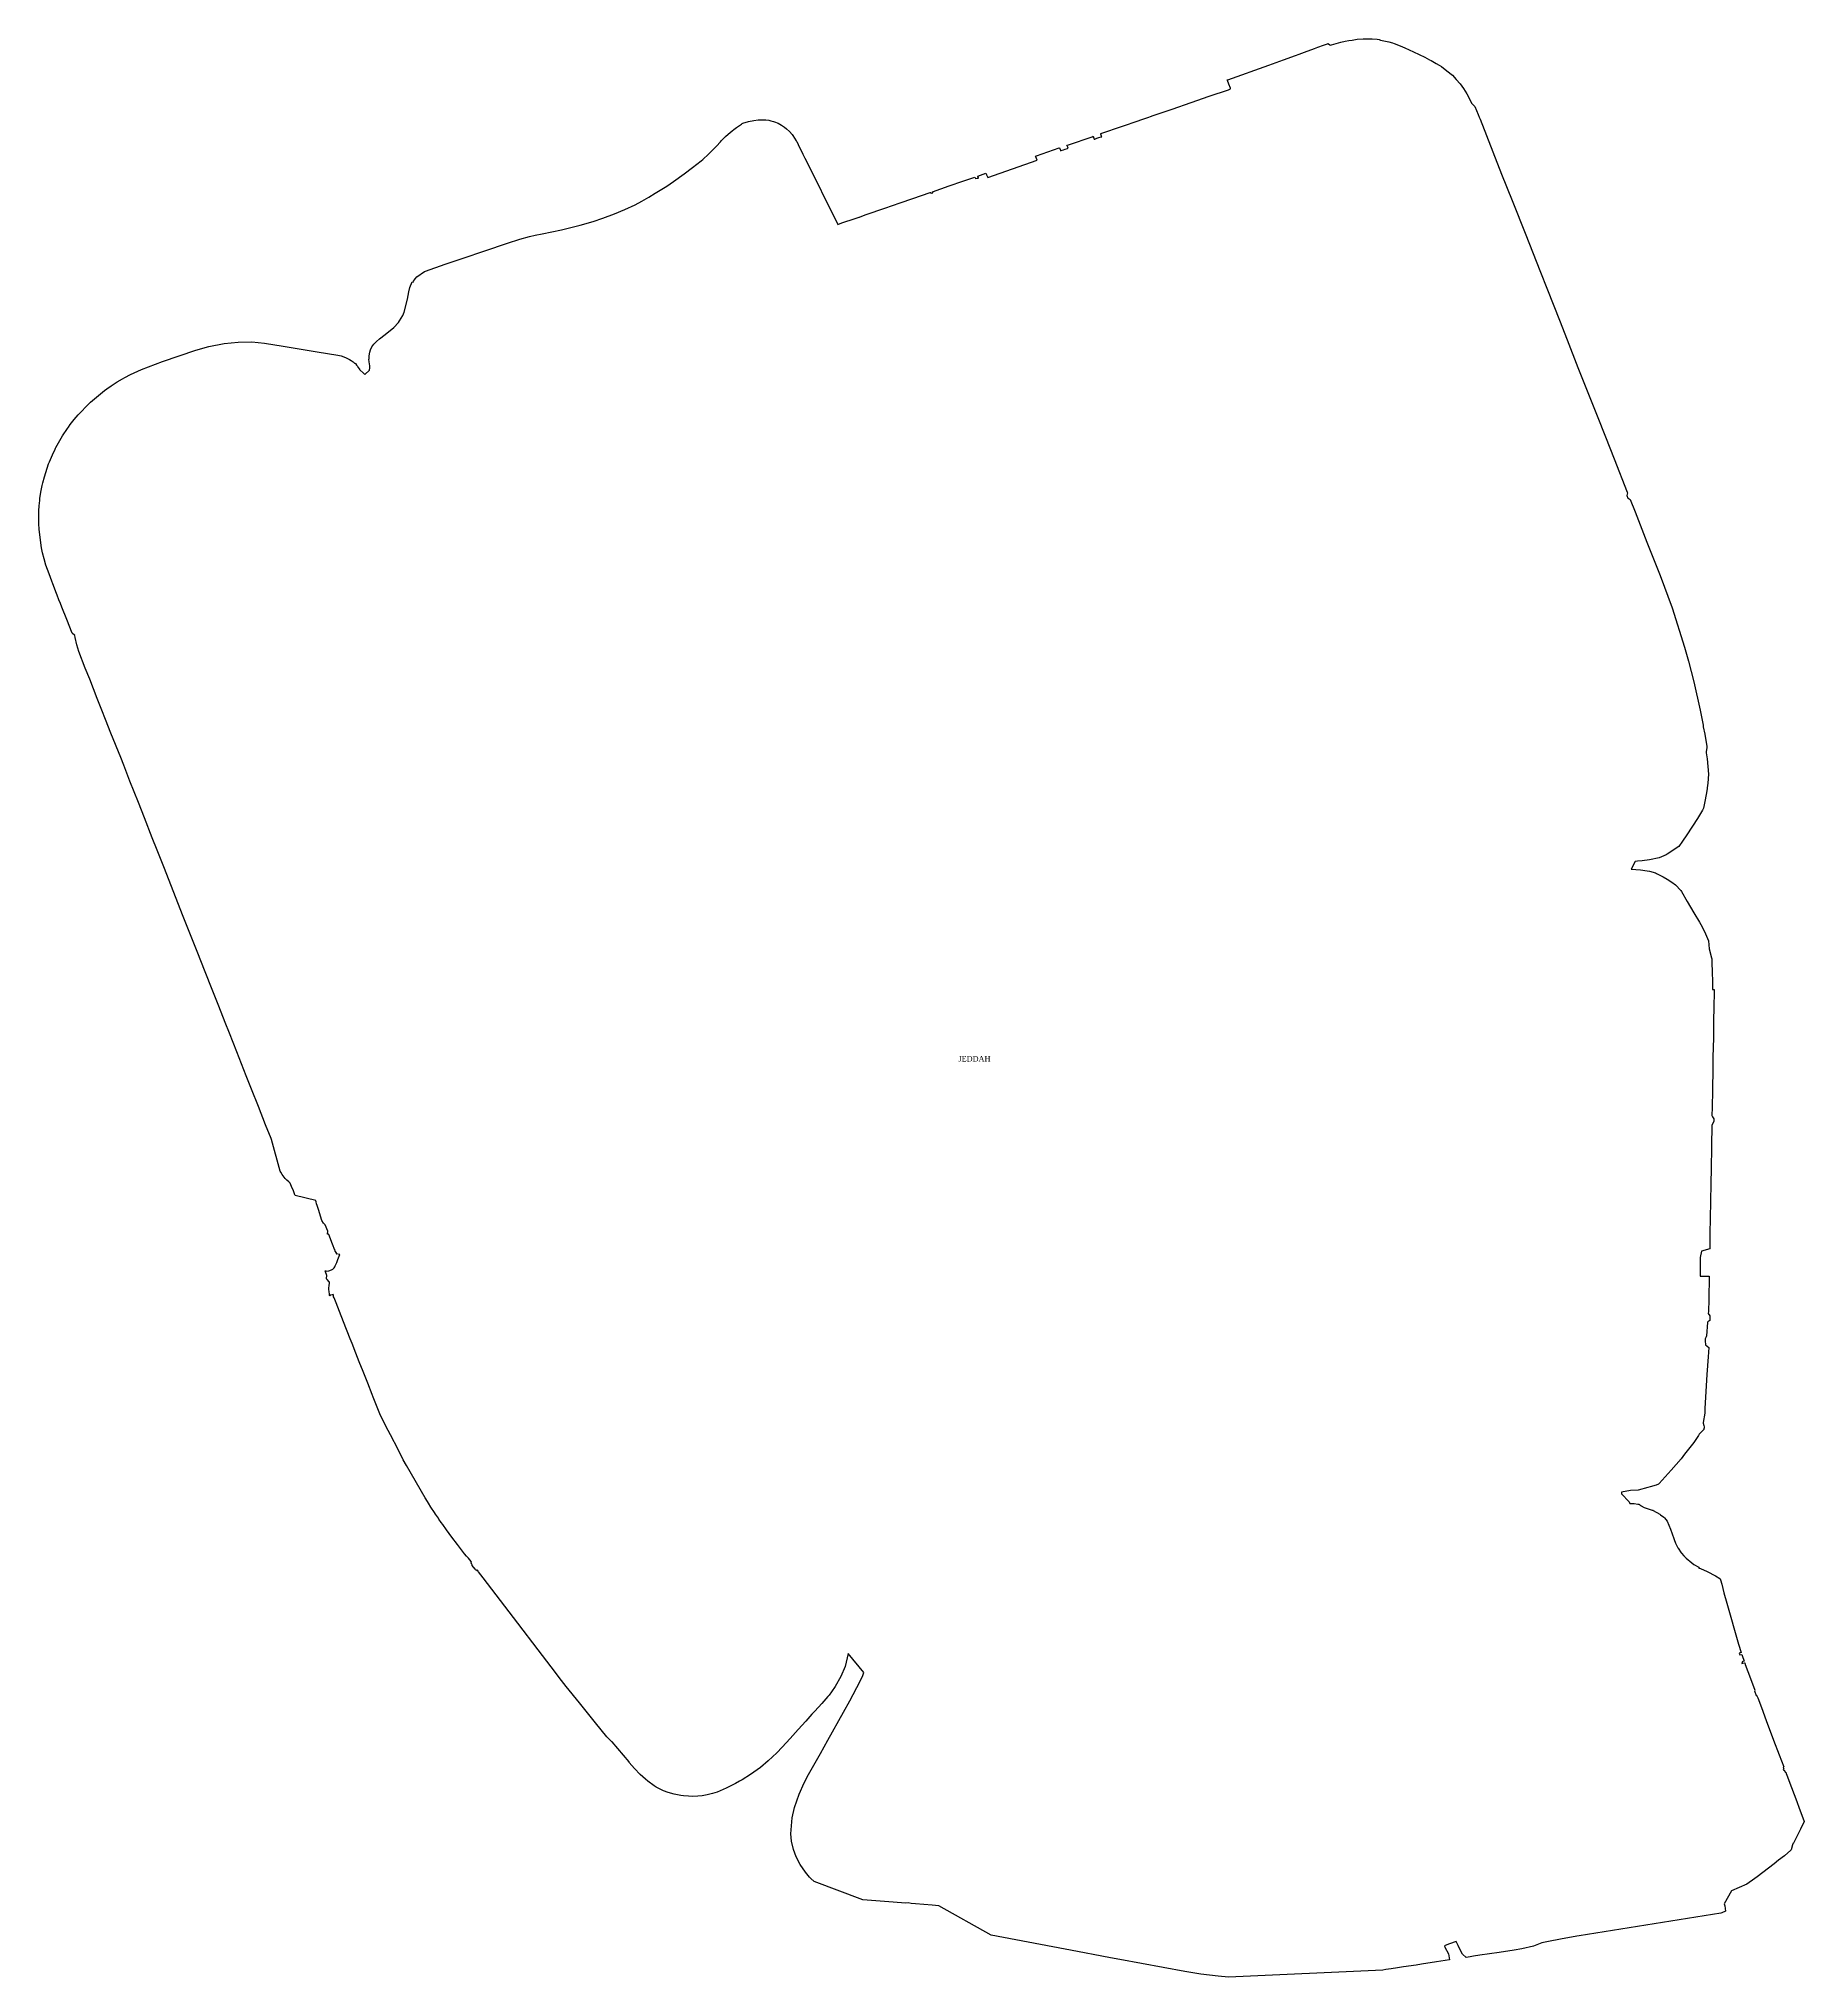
# Model space of a CAD drawing. Header units: inches. Extents: x 0.63 to 3.42, y -0.46 to 2.65.
# Drawn here: x 1.17498 to 1.19429, y 0.56167 to 0.58287 of the extents above; entities that cross this region are included whole.
import ezdxf
from ezdxf.enums import TextEntityAlignment as Align

# ---------------------------------------------------------------- set-up
doc = ezdxf.new("R2010")
doc.units = ezdxf.units.IN
doc.header["$MEASUREMENT"] = 0
doc.layers.add('Polygons', color=163, linetype='Continuous', true_color=0x4576f4)
doc.layers.add('PolygonsAnno', color=252, linetype='Continuous', true_color=0x997681)
doc.styles.add('Times New Roman', font='times.ttf')

msp = doc.modelspace()

# ---------------------------------------------------------------- linework, layer by layer
at = {"layer": 'Polygons'}
msp.add_polyline3d([(1.183359, 0.581565, 1.414804), (1.18372, 0.580839, 1.648325), (1.183764, 0.580854, 1.640866), (1.18391, 0.580902, 1.703649), (1.183909, 0.580903, 1.701163), (1.183954, 0.580919, 1.728514), (1.183955, 0.580917, 1.717325), (1.183955, 0.580918, 1.658271), (1.183956, 0.580919, 1.629677), (1.183984, 0.58093, 1.732244), (1.184032, 0.580947, 1.705929), (1.184236, 0.581017, 1.694532), (1.184402, 0.581074, 1.79337), (1.184541, 0.581122, 1.803523), (1.184731, 0.581188, 1.876045), (1.184735, 0.581189, 1.878531), (1.184737, 0.581186, 1.868793), (1.184739, 0.581178, 1.88164), (1.184741, 0.581179, 1.89863), (1.18476, 0.581185, 1.863405), (1.184761, 0.581186, 1.862162), (1.184757, 0.581196, 1.863405), (1.184939, 0.581259, 1.993945), (1.185087, 0.581311, 2.032486), (1.185207, 0.581352, 2.135053), (1.185219, 0.581356, 2.108945), (1.185225, 0.58134, 2.050305), (1.185228, 0.581341, 2.063152), (1.185243, 0.581346, 2.060666), (1.185259, 0.581346, 2.065224), (1.185251, 0.581361, 2.020261), (1.18525, 0.581366, 2.033107), (1.185253, 0.581367, 2.05735), (1.185341, 0.581398, 2.137954), (1.185347, 0.581382, 2.190584), (1.18536, 0.581351, 2.349304), (1.185901, 0.58154, 2.487925), (1.185885, 0.581577, 2.323196), (1.185882, 0.581584, 2.381007), (1.185893, 0.581588, 2.423277), (1.186143, 0.581675, 2.506781), (1.186147, 0.581676, 2.498492), (1.18615, 0.581667, 2.419547), (1.186155, 0.58165, 2.46161), (1.186157, 0.581644, 2.497042), (1.186162, 0.581646, 2.444204), (1.186188, 0.581654, 2.475493), (1.186209, 0.581661, 2.456015), (1.186234, 0.58167, 2.494141), (1.186239, 0.581673, 2.392817), (1.186235, 0.581683, 2.517763), (1.186227, 0.581704, 2.50906), (1.18623, 0.581705, 2.525015), (1.186245, 0.58171, 2.510925), (1.186501, 0.581798, 2.67151), (1.186513, 0.581802, 2.644987), (1.186516, 0.581794, 2.654104), (1.186524, 0.581772, 2.634627), (1.186525, 0.58177, 2.642501), (1.186531, 0.581772, 2.650582), (1.186554, 0.58178, 2.6166), (1.186577, 0.581788, 2.619708), (1.186602, 0.581797, 2.651203), (1.186607, 0.581798, 2.740716), (1.186606, 0.581804, 2.696789), (1.186597, 0.581826, 2.709428), (1.186595, 0.58183, 2.719374), (1.18661, 0.581836, 2.696996), (1.186823, 0.581909, 2.753563), (1.18691, 0.581939, 2.781951), (1.186928, 0.581945, 2.794797), (1.187113, 0.582009, 2.89121), (1.187122, 0.582012, 2.891977), (1.187141, 0.582019, 2.862968), (1.187169, 0.582028, 2.847842), (1.187182, 0.582033, 2.847013), (1.187377, 0.5821, 2.943571), (1.187586, 0.582172, 3.030598), (1.187782, 0.58224, 3.060228), (1.187993, 0.582312, 3.167976), (1.188016, 0.58232, 3.159895), (1.188015, 0.58233, 3.156165), (1.187999, 0.582372, 3.139796), (1.187984, 0.582411, 3.141039), (1.18798, 0.58242, 3.163624), (1.187985, 0.582421, 3.132336), (1.188437, 0.582579, 3.277588), (1.188594, 0.582637, 3.37311), (1.188727, 0.582686, 3.370623), (1.188766, 0.5827, 3.406677), (1.188827, 0.582723, 3.384506), (1.188934, 0.582763, 3.506965), (1.188972, 0.582777, 3.568298), (1.189032, 0.582798, 3.584253), (1.189078, 0.582814, 3.619271), (1.189084, 0.582816, 3.614919), (1.189089, 0.582813, 3.552965), (1.189101, 0.582802, 3.615748), (1.189106, 0.582799, 3.581145), (1.189119, 0.582802, 3.625487), (1.189223, 0.582832, 3.631289), (1.189269, 0.582842, 3.621136), (1.189311, 0.58285, 3.710649), (1.189347, 0.582855, 3.835387), (1.189402, 0.582863, 3.872684), (1.189466, 0.582867, 3.920549), (1.189502, 0.582869, 4.026638), (1.189536, 0.582869, 3.98271), (1.189567, 0.582868, 3.9019), (1.18962, 0.582863, 3.883873), (1.189642, 0.582861, 3.858387), (1.189658, 0.582854, 3.822126), (1.189712, 0.582843, 3.820468), (1.189747, 0.582835, 3.823991), (1.189787, 0.582823, 3.838909), (1.189808, 0.582817, 3.832693), (1.189871, 0.58279, 3.820675), (1.189923, 0.582768, 3.802441), (1.190017, 0.582726, 3.866261), (1.190143, 0.582666, 4.034512), (1.190194, 0.58264, 4.033683), (1.190212, 0.582632, 4.021458), (1.190267, 0.582599, 3.99017), (1.190298, 0.582581, 4.019386), (1.190323, 0.582566, 4.042386), (1.190366, 0.582533, 4.07989), (1.190429, 0.582483, 4.112214), (1.190443, 0.582471, 4.131692), (1.190485, 0.582425, 4.194061), (1.190527, 0.582375, 4.227214), (1.190563, 0.582324, 4.221826), (1.1906, 0.582265, 4.250421), (1.190621, 0.582232, 4.269484), (1.190653, 0.582165, 4.212502), (1.190679, 0.58214, 4.274664), (1.19069, 0.582129, 4.43069), (1.190725, 0.582042, 4.615518), (1.190737, 0.582011, 4.616347), (1.190746, 0.581988, 4.63541), (1.190885, 0.581634, 4.462807), (1.190982, 0.581389, 4.586717), (1.191096, 0.581101, 4.795788), (1.191245, 0.580724, 5.002994), (1.191399, 0.580334, 5.236722), (1.191483, 0.580123, 5.380938), (1.191614, 0.57979, 5.548982), (1.191699, 0.579576, 5.634351), (1.191817, 0.579275, 5.767792), (1.191968, 0.578892, 5.909728), (1.192028, 0.578743, 5.988881), (1.192118, 0.578515, 6.036953), (1.192212, 0.578276, 6.114241), (1.192356, 0.577911, 6.236078), (1.19236, 0.577902, 6.271096), (1.192356, 0.577887, 6.284979), (1.192352, 0.577875, 6.323312), (1.192362, 0.577846, 6.310051), (1.192367, 0.577843, 6.317717), (1.192389, 0.577828, 6.222195), (1.192443, 0.577693, 6.108853), (1.192499, 0.577551, 6.283735), (1.192572, 0.577364, 6.140763), (1.192673, 0.577108, 6.254105), (1.192716, 0.577, 6.202096), (1.192847, 0.576646, 6.216186), (1.192984, 0.576213, 6.273168), (1.193027, 0.57606, 6.355429), (1.193084, 0.575836, 6.361231), (1.193153, 0.575525, 6.650905), (1.193161, 0.57549, 6.637229), (1.193185, 0.575361, 6.63868), (1.193188, 0.575345, 6.646346), (1.193203, 0.575262, 6.492392), (1.193225, 0.575129, 6.498815), (1.193227, 0.575116, 6.502545), (1.193227, 0.575112, 6.52368), (1.193218, 0.575072, 6.503996), (1.19322, 0.575058, 6.518707), (1.193229, 0.574992, 6.532176), (1.193244, 0.574826, 6.630806), (1.193237, 0.574726, 6.680535), (1.193231, 0.574677, 6.687166), (1.193229, 0.574667, 6.675977), (1.193218, 0.574602, 6.66313), (1.193204, 0.574527, 6.568437), (1.193192, 0.574453, 6.582941), (1.193179, 0.574432, 6.560977), (1.193126, 0.574342, 6.496122), (1.193007, 0.574163, 6.368068), (1.192959, 0.574092, 6.301555), (1.19292, 0.574035, 6.278348), (1.192892, 0.574016, 6.226546), (1.192844, 0.573983, 6.180547), (1.192794, 0.573949, 6.158168), (1.192782, 0.573943, 6.143457), (1.192704, 0.573909, 6.121079), (1.1926, 0.573888, 5.990746), (1.192519, 0.573876, 5.938323), (1.192467, 0.573873, 5.903926), (1.192441, 0.573872, 5.932314), (1.192398, 0.573788, 5.923818), (1.1925, 0.573778, 5.955106), (1.192573, 0.573769, 6.048142), (1.1926, 0.573766, 6.083781), (1.192664, 0.573746, 6.064304), (1.192677, 0.573739, 6.004836), (1.192748, 0.573703, 5.976449), (1.192792, 0.573678, 6.088133), (1.192845, 0.573643, 6.168529), (1.192884, 0.573617, 6.221988), (1.192942, 0.573552, 6.314609), (1.192948, 0.573542, 6.306735), (1.193012, 0.573432, 6.371798), (1.193084, 0.57331, 6.380293), (1.193146, 0.573207, 6.403501), (1.193175, 0.573155, 6.452401), (1.193211, 0.573078, 6.446807), (1.193246, 0.573001, 6.474987), (1.193253, 0.572917, 6.476644), (1.193276, 0.572818, 6.390239), (1.19328, 0.572805, 6.398113), (1.193283, 0.572791, 6.310051), (1.193286, 0.572634, 6.322897), (1.193289, 0.572585, 6.374077), (1.193287, 0.572483, 6.361231), (1.193287, 0.572472, 6.420077), (1.193303, 0.572472, 6.406816), (1.193307, 0.572472, 6.434167), (1.193307, 0.572454, 6.450122), (1.193304, 0.572271, 6.408474), (1.193301, 0.572135, 6.252654), (1.193298, 0.571941, 6.328285), (1.193294, 0.57173, 6.21515), (1.193292, 0.5716, 6.223853), (1.193288, 0.571378, 6.14843), (1.193284, 0.571172, 6.080259), (1.193283, 0.571101, 6.068655), (1.193283, 0.571091, 6.018304), (1.19329, 0.571077, 6.043169), (1.193303, 0.571055, 5.988881), (1.193304, 0.571025, 6.071349), (1.193282, 0.570988, 5.996548), (1.193281, 0.570984, 6.001728), (1.193281, 0.57097, 5.994268), (1.193278, 0.570777, 5.926719), (1.193277, 0.570748, 5.957386), (1.193273, 0.570509, 5.976241), (1.19327, 0.570353, 5.962359), (1.193266, 0.570147, 5.905791), (1.19326, 0.569797, 5.937701), (1.193258, 0.569635, 5.910764), (1.193167, 0.56961, 0), (1.193155, 0.56954, 5.740441), (1.193154, 0.569472, 5.766341), (1.193153, 0.569416, 5.70936), (1.193152, 0.569334, 5.646576), (1.193253, 0.569334, 5.766341), (1.193249, 0.569079, 5.735053), (1.193244, 0.56895, 5.744999), (1.193242, 0.568927, 5.774008), (1.193261, 0.568902, 5.873674), (1.193258, 0.568849, 5.821873), (1.193236, 0.568834, 5.809855), (1.193235, 0.568827, 5.767378), (1.193224, 0.568684, 5.726765), (1.19322, 0.568673, 5.749351), (1.19321, 0.568651, 5.789549), (1.193209, 0.568627, 5.76945), (1.193212, 0.568584, 5.753495), (1.193248, 0.568556, 5.957593), (1.193243, 0.568453, 5.883206), (1.193227, 0.568261, 5.965052), (1.193206, 0.567887, 5.993025), (1.193205, 0.567838, 5.998412), (1.193185, 0.567734, 6.191529), (1.193186, 0.567727, 6.18324), (1.193195, 0.5677, 6.262808), (1.193199, 0.567689, 6.295132), (1.193196, 0.567678, 6.162105), (1.193193, 0.567667, 6.17288), (1.193193, 0.567659, 6.315438), (1.193186, 0.567652, 6.317303), (1.193174, 0.56764, 6.325591), (1.193144, 0.567608, 6.53777), (1.193136, 0.567594, 6.445978), (1.193121, 0.567571, 6.45178), (1.193086, 0.567517, 6.421942), (1.192984, 0.56739, 6.528032), (1.192945, 0.567336, 6.567815), (1.192837, 0.567213, 6.465248), (1.192707, 0.567066, 6.67204), (1.192703, 0.567062, 6.68758), (1.192697, 0.567059, 6.696283), (1.192674, 0.567051, 6.666445), (1.192607, 0.567031, 6.611328), (1.192582, 0.567022, 6.599103), (1.192476, 0.566996, 6.604905), (1.192393, 0.566992, 6.573617), (1.192293, 0.566973, 6.590608), (1.192293, 0.566965, 6.612364), (1.192295, 0.566956, 6.639301), (1.192377, 0.566866, 6.60304), (1.192384, 0.566849, 6.610085), (1.192398, 0.566849, 6.634121), (1.192432, 0.566849, 6.593301), (1.192472, 0.566841, 6.614851), (1.192482, 0.56684, 6.68095), (1.19249, 0.566838, 6.664995), (1.192495, 0.566835, 6.66168), (1.192505, 0.566828, 6.655878), (1.192509, 0.566825, 6.63122), (1.19254, 0.566805, 6.638472), (1.192542, 0.566805, 6.675977), (1.192573, 0.566794, 6.63122), (1.192628, 0.566777, 6.67577), (1.192635, 0.566775, 6.699184), (1.19264, 0.566772, 6.702292), (1.192711, 0.566731, 6.77212), (1.192716, 0.566728, 6.877174), (1.19272, 0.566725, 6.797192), (1.192755, 0.566699, 6.833661), (1.192764, 0.566692, 6.888778), (1.192777, 0.566675, 6.840291), (1.192791, 0.566656, 6.92421), (1.192791, 0.566654, 6.865363), (1.192829, 0.566568, 6.941408), (1.192834, 0.566556, 7.077335), (1.192842, 0.566529, 6.962957), (1.192868, 0.566454, 7.099092), (1.192884, 0.566415, 7.037966), (1.19291, 0.566365, 7.141983), (1.192912, 0.566361, 7.06656), (1.192946, 0.56631, 7.307541), (1.192949, 0.566306, 7.20083), (1.192975, 0.566275, 7.232533), (1.193, 0.56625, 7.265271), (1.193061, 0.5662, 7.340487), (1.193084, 0.566183, 7.277082), (1.193139, 0.566151, 7.330748), (1.193138, 0.56615, 7.358928), (1.193138, 0.566145, 7.342559), (1.193139, 0.566144, 7.355406), (1.19314, 0.566143, 7.34028), (1.193145, 0.566142, 7.350847), (1.193158, 0.566138, 7.387523), (1.193229, 0.566104, 7.436424), (1.193322, 0.566059, 7.420676), (1.193368, 0.566028, 7.523865), (1.193371, 0.566023, 7.518477), (1.193375, 0.566014, 7.525729), (1.19339, 0.565968, 7.578774), (1.193414, 0.565873, 7.520549), (1.193444, 0.565759, 7.552045), (1.193573, 0.565312, 7.578153), (1.193604, 0.565219, 7.601567), (1.193581, 0.565212, 7.697503), (1.193588, 0.565192, 7.609855), (1.193611, 0.565199, 7.610891), (1.193614, 0.565188, 7.625603), (1.193635, 0.565126, 7.635341), (1.193633, 0.565126, 7.641558), (1.193621, 0.565121, 7.58872), (1.193612, 0.565117, 7.613378), (1.193609, 0.5651, 7.606954), (1.193619, 0.565102, 7.617315), (1.19364, 0.565106, 7.642386), (1.193641, 0.565106, 7.662485), (1.193647, 0.565088, 7.653161), (1.193704, 0.564933, 7.702683), (1.193751, 0.564808, 7.843998), (1.193748, 0.564801, 7.834881), (1.193768, 0.564749, 7.755728), (1.193774, 0.564747, 7.709107), (1.193775, 0.564746, 7.703512), (1.193784, 0.564722, 7.674503), (1.193824, 0.564616, 7.679891), (1.193877, 0.564474, 7.625603), (1.193957, 0.56426, 7.632855), (1.194018, 0.564098, 7.62208), (1.194068, 0.563968, 7.62726), (1.194063, 0.563962, 7.603017), (1.19407, 0.563946, 7.599495), (1.194062, 0.563944, 7.598873), (1.194067, 0.563933, 7.657098), (1.194073, 0.563936, 7.642801), (1.194077, 0.563927, 7.674089), (1.194083, 0.563912, 7.6399), (1.19409, 0.563909, 7.590585), (1.194095, 0.563896, 7.652954), (1.194109, 0.563859, 7.62954), (1.194135, 0.56379, 7.754278), (1.194199, 0.563619, 7.833638), (1.194249, 0.563488, 7.75635), (1.194289, 0.563381, 7.921908), (1.194292, 0.563372, 7.931439), (1.194251, 0.563288, 7.645495), (1.194195, 0.563177, 7.578567), (1.194173, 0.563132, 7.554531), (1.194167, 0.563129, 7.770026), (1.194167, 0.563128, 7.707242), (1.194163, 0.563116, 7.533603), (1.194149, 0.563062, 7.558054), (1.194145, 0.563058, 7.575252), (1.194076, 0.562995, 7.541684), (1.194012, 0.562947, 7.439532), (1.193962, 0.562908, 7.392081), (1.193778, 0.562767, 7.323911), (1.193751, 0.562746, 7.27501), (1.193666, 0.562684, 7.465847), (1.193496, 0.562611, 7.149443), (1.193418, 0.56247, 7.159182), (1.193422, 0.562449, 7.18156), (1.193431, 0.56239, 7.0792), (1.19339, 0.562372, 7.118362), (1.193381, 0.562368, 7.170371), (1.191831, 0.56212, 6.08316), (1.191806, 0.562116, 6.042755), (1.191626, 0.562082, 5.861242), (1.191493, 0.562058, 5.854197), (1.191423, 0.562042, 5.823945), (1.191331, 0.562008, 5.808819), (1.191203, 0.561977, 5.828918), (1.191118, 0.561964, 5.671855), (1.190954, 0.561939, 5.581721), (1.190743, 0.561907, 5.415956), (1.190673, 0.561897, 5.382803), (1.190639, 0.561891, 5.387776), (1.190595, 0.561882, 5.387776), (1.190555, 0.561918, 5.437505), (1.190532, 0.561961, 5.4201), (1.190506, 0.562013, 5.356695), (1.190486, 0.562058, 5.136642), (1.190413, 0.562034, 5.268425), (1.190366, 0.562013, 5.245011), (1.190358, 0.562008, 5.259515), (1.190361, 0.561998, 5.231335), (1.190399, 0.561924, 5.263245), (1.19041, 0.561856, 5.254957), (1.190269, 0.561835, 5.248948), (1.190104, 0.56181, 5.106804), (1.190046, 0.561801, 5.077588), (1.189909, 0.56178, 5.084633), (1.189842, 0.561769, 5.028066), (1.189773, 0.561759, 5.014597), (1.189716, 0.561751, 5.019985), (1.189683, 0.561746, 4.965075), (1.187994, 0.561667, 4.31134), (1.187881, 0.561678, 4.203385), (1.187693, 0.5617, 4.139566), (1.187515, 0.56173, 4.156971), (1.186807, 0.56186, 3.936711), (1.186704, 0.56188, 3.85818), (1.186607, 0.561898, 3.867297), (1.186341, 0.561949, 3.929251), (1.185397, 0.562127, 3.130264), (1.184826, 0.562449, 2.871464), (1.184754, 0.562455, 2.821527), (1.18457, 0.562469, 2.75605), (1.184522, 0.562474, 2.731807), (1.184491, 0.562481, 2.756257), (1.184462, 0.562478, 2.7575), (1.184325, 0.562487, 2.638978), (1.184183, 0.562498, 2.639393), (1.183993, 0.562513, 2.648717), (1.18346, 0.562716, 2.340809), (1.183426, 0.562747, 2.330655), (1.183412, 0.562761, 2.289629), (1.183365, 0.562816, 2.299367), (1.183307, 0.5629, 2.278439), (1.183264, 0.562984, 2.266214), (1.183236, 0.563066, 2.290043), (1.183215, 0.563154, 2.2658), (1.183206, 0.563235, 2.26062), (1.18322, 0.563412, 2.314908), (1.183248, 0.563523, 2.290457), (1.183298, 0.56367, 2.288385), (1.183351, 0.563792, 2.30289), (1.183399, 0.563884, 2.322782), (1.183531, 0.564114, 2.338115), (1.18361, 0.56426, 2.421412), (1.183783, 0.564567, 2.393439), (1.183852, 0.564689, 2.409187), (1.183966, 0.564904, 2.451457), (1.183992, 0.564969, 2.454565), (1.184003, 0.564999, 2.429493), (1.183835, 0.565208, 2.438195), (1.183799, 0.565067, 2.419132), (1.183754, 0.564957, 2.399655), (1.183692, 0.564846, 2.407322), (1.183652, 0.56479, 2.427006), (1.183624, 0.564753, 2.404628), (1.183611, 0.564737, 2.373547), (1.183545, 0.564663, 2.305998), (1.18347, 0.564579, 2.310556), (1.183437, 0.564543, 2.276989), (1.183369, 0.564467, 2.314493), (1.183288, 0.564376, 2.351998), (1.1832, 0.564279, 2.235962), (1.183113, 0.564183, 2.224151), (1.183054, 0.56412, 2.240521), (1.182959, 0.564033, 2.175251), (1.182873, 0.563962, 2.16717), (1.182765, 0.563884, 2.118476), (1.182672, 0.563825, 2.106873), (1.182646, 0.56381, 2.083044), (1.182601, 0.563786, 2.086981), (1.182556, 0.563763, 2.027513), (1.182499, 0.563735, 1.92909), (1.182399, 0.563693, 1.831288), (1.182349, 0.563676, 1.825694), (1.18229, 0.563662, 1.832739), (1.182235, 0.563652, 1.796063), (1.18219, 0.563648, 1.81927), (1.182128, 0.563645, 1.814505), (1.182085, 0.563647, 1.859676), (1.182033, 0.563652, 1.824243), (1.182002, 0.563656, 1.851802), (1.181929, 0.563669, 1.8), (1.181863, 0.563687, 1.748613), (1.181812, 0.563707, 1.741983), (1.181784, 0.56372, 1.75773), (1.181734, 0.563747, 1.73473), (1.181712, 0.56376, 1.738667), (1.181643, 0.56381, 1.847451), (1.181617, 0.563832, 1.820099), (1.181559, 0.563885, 1.807045), (1.181496, 0.563949, 1.875631), (1.181439, 0.564015, 1.976954), (1.181438, 0.564022, 1.973432), (1.181252, 0.564243, 1.885369), (1.181247, 0.564241, 1.833361), (1.181243, 0.564244, 1.78446), (1.181195, 0.564296, 1.947117), (1.181069, 0.564451, 1.994981), (1.180893, 0.564668, 1.707379), (1.180749, 0.564849, 1.749649), (1.180673, 0.564946, 1.737631), (1.180631, 0.565001, 1.812847), (1.180442, 0.565249, 1.613515), (1.180221, 0.565539, 1.752136), (1.179982, 0.565849, 1.803937), (1.179839, 0.566035, 1.781559), (1.179789, 0.566101, 1.733073), (1.179784, 0.566108, 1.774307), (1.179777, 0.566119, 1.699091), (1.179769, 0.566114, 1.756073), (1.179759, 0.566126, 1.866306), (1.179753, 0.566132, 1.751721), (1.179721, 0.566172, 1.866514), (1.17972, 0.566178, 1.790676), (1.179717, 0.566182, 1.784874), (1.179712, 0.566192, 1.873973), (1.179709, 0.566197, 1.874595), (1.17971, 0.566202, 1.76291), (1.179714, 0.566208, 1.782802), (1.179708, 0.566214, 1.751721), (1.17968, 0.566249, 1.786739), (1.179657, 0.566274, 1.783009), (1.179638, 0.566298, 1.813054), (1.179559, 0.566401, 1.690595), (1.179498, 0.566482, 1.692667), (1.179441, 0.566559, 1.690181), (1.179398, 0.56662, 1.64356), (1.179382, 0.566641, 1.643767), (1.179357, 0.566679, 1.617452), (1.17935, 0.566689, 1.530632), (1.17932, 0.566733, 1.607713), (1.179308, 0.56675, 1.575596), (1.179269, 0.566808, 1.769748), (1.179241, 0.566852, 1.527524), (1.17923, 0.56687, 1.697433), (1.179205, 0.56691, 1.689145), (1.179, 0.567264, 1.575596), (1.178967, 0.567326, 1.635893), (1.17891, 0.567438, 1.713388), (1.178826, 0.567599, 1.676298), (1.178776, 0.567696, 1.676091), (1.178756, 0.567735, 1.614965), (1.178716, 0.567812, 1.580155), (1.178674, 0.567921, 1.624911), (1.178666, 0.567939, 1.631749), (1.178638, 0.568012, 1.559434), (1.178627, 0.56804, 1.549074), (1.178577, 0.568165, 1.521722), (1.178527, 0.568292, 1.559227), (1.178485, 0.568397, 1.533948), (1.178447, 0.568493, 1.564407), (1.178406, 0.5686, 1.595488), (1.178386, 0.568648, 1.56938), (1.178313, 0.568834, 1.571452), (1.178268, 0.568947, 1.600461), (1.178231, 0.569043, 1.648533), (1.178209, 0.569097, 1.64356), (1.178204, 0.569109, 1.651226), (1.178202, 0.569117, 1.658064), (1.178202, 0.569124, 1.674641), (1.178204, 0.569129, 1.64874), (1.178201, 0.569133, 1.683758), (1.17819, 0.569131, 1.746748), (1.178165, 0.569129, 1.875838), (1.178163, 0.569115, 1.793991), (1.17816, 0.569129, 1.806838), (1.178158, 0.569142, 1.84227), (1.178156, 0.569165, 1.89345), (1.178153, 0.569192, 1.952504), (1.178153, 0.569212, 2.005963), (1.178154, 0.569227, 2.065846), (1.17816, 0.569266, 2.124071), (1.178161, 0.569271, 2.145413), (1.178157, 0.569274, 2.015702), (1.178133, 0.569299, 1.708415), (1.178127, 0.569305, 1.680442), (1.178128, 0.569316, 1.696397), (1.178131, 0.569334, 1.728514), (1.178132, 0.569344, 1.775343), (1.178116, 0.569384, 1.78819), (1.178113, 0.569392, 1.884955), (1.178119, 0.569392, 1.888063), (1.17813, 0.569391, 1.912928), (1.178153, 0.569394, 1.987936), (1.178182, 0.569404, 2.343088), (1.178196, 0.569412, 2.435295), (1.178209, 0.569426, 2.56687), (1.178217, 0.569438, 2.585726), (1.178223, 0.569449, 2.638978), (1.17823, 0.569463, 2.809716), (1.178239, 0.569486, 2.780293), (1.178251, 0.569517, 2.78941), (1.178271, 0.569573, 2.805365), (1.178234, 0.569578, 2.60769), (1.178235, 0.569581, 2.601267), (1.178236, 0.569589, 2.607276), (1.178223, 0.56961, 2.031657), (1.178218, 0.569622, 1.491056), (1.178216, 0.569621, 1.568551), (1.178194, 0.569684, 1.510326), (1.178152, 0.56979, 1.561506), (1.178149, 0.569796, 1.557983), (1.178138, 0.569794, 1.703235), (1.178141, 0.569829, 2.832302), (1.178113, 0.569898, 2.815518), (1.178095, 0.569916, 1.706758), (1.178077, 0.569944, 1.665938), (1.178071, 0.569955, 1.69619), (1.178041, 0.570052, 1.561713), (1.178021, 0.57012, 1.539542), (1.178017, 0.570124, 1.550524), (1.178012, 0.57015, 2.533925), (1.178011, 0.570157, 2.671302), (1.178009, 0.570163, 2.709221), (1.177784, 0.570219, 1.923702), (1.177782, 0.570224, 1.775757), (1.177764, 0.570267, 1.711523), (1.177744, 0.570317, 1.742397), (1.17773, 0.570353, 2.125107), (1.177713, 0.570368, 2.120134), (1.177693, 0.570385, 2.056107), (1.177675, 0.570403, 1.979648), (1.177662, 0.570418, 1.914585), (1.177641, 0.570448, 1.905883), (1.177626, 0.570473, 1.870865), (1.177621, 0.570483, 1.859261), (1.177524, 0.570831, 1.611857), (1.177522, 0.57084, 1.580569), (1.177461, 0.570989, 1.665316), (1.177381, 0.571191, 1.53892), (1.177306, 0.571381, 1.574767), (1.177249, 0.571526, 1.594659), (1.177145, 0.571788, 1.610821), (1.177064, 0.571993, 1.60274), (1.177019, 0.572109, 1.623046), (1.176948, 0.572289, 1.605641), (1.176883, 0.572452, 1.552182), (1.176792, 0.572683, 1.600461), (1.176719, 0.572867, 1.597974), (1.176625, 0.573106, 1.575389), (1.176553, 0.573288, 1.55011), (1.176431, 0.573597, 1.53229), (1.176346, 0.573813, 1.555083), (1.176275, 0.573993, 1.536227), (1.176221, 0.57413, 1.605226), (1.176135, 0.574347, 1.555083), (1.17607, 0.574514, 1.621596), (1.175976, 0.57475, 1.575389), (1.175908, 0.574923, 1.594037), (1.175875, 0.575008, 1.663659), (1.175769, 0.575275, 1.697226), (1.17571, 0.575423, 1.78964), (1.17567, 0.575525, 1.852631), (1.175619, 0.575655, 1.877081), (1.175536, 0.575865, 1.878946), (1.175488, 0.575986, 1.866928), (1.175419, 0.576168, 1.837297), (1.175395, 0.576241, 1.848279), (1.175377, 0.576321, 1.810775), (1.175372, 0.576342, 1.803937), (1.175344, 0.576369, 1.831081), (1.175286, 0.576517, 1.826523), (1.175232, 0.576651, 1.90754), (1.175217, 0.576692, 1.869207), (1.1752, 0.576734, 1.784874), (1.17518, 0.576785, 1.775343), (1.175173, 0.576802, 1.767262), (1.175132, 0.576908, 1.700541), (1.175122, 0.576935, 1.652262), (1.175092, 0.577015, 1.72437), (1.175058, 0.577113, 1.722505), (1.175039, 0.57718, 1.720433), (1.175021, 0.577246, 1.744883), (1.17501, 0.5773, 1.741775), (1.175, 0.577356, 1.756487), (1.174982, 0.577504, 1.887441), (1.174979, 0.577565, 1.841027), (1.174979, 0.577619, 1.83709), (1.174979, 0.577667, 1.855739), (1.17498, 0.577705, 1.844135), (1.174984, 0.577762, 1.89863), (1.17499, 0.577817, 1.878739), (1.174992, 0.577841, 1.883919), (1.175003, 0.57791, 1.918729), (1.175017, 0.577983, 1.930955), (1.175024, 0.578012, 1.936259), (1.175041, 0.578078, 1.947635), (1.175087, 0.578219, 1.975297), (1.175095, 0.578242, 1.97654), (1.175139, 0.578342, 1.968459), (1.175153, 0.57837, 1.99063), (1.175163, 0.578391, 2.007414), (1.175167, 0.578399, 2.008243), (1.175239, 0.578525, 2.015495), (1.175292, 0.578605, 2.052377), (1.175304, 0.578622, 2.078485), (1.175324, 0.57865, 2.016531), (1.175366, 0.578703, 2.042846), (1.175411, 0.578757, 2.07372), (1.175445, 0.578793, 2.053413), (1.175493, 0.578845, 2.109152), (1.175545, 0.578894, 2.035801), (1.175609, 0.57895, 2.011765), (1.175654, 0.578987, 1.973017), (1.175698, 0.579021, 2.007414), (1.175723, 0.57904, 2.015702), (1.175772, 0.579074, 1.973639), (1.175837, 0.579116, 1.962657), (1.175894, 0.57915, 1.942765), (1.175921, 0.579165, 1.942973), (1.175982, 0.579198, 1.952711), (1.176103, 0.579253, 1.952753), (1.176333, 0.57934, 1.903748), (1.176698, 0.579464, 1.794074), (1.176841, 0.579504, 1.762289), (1.177007, 0.579536, 1.706799), (1.177161, 0.579551, 1.638214), (1.177311, 0.579553, 1.563537), (1.177448, 0.57954, 1.49147), (1.177652, 0.579507, 1.634608), (1.178026, 0.579445, 1.805015), (1.178249, 0.579407, 1.815002), (1.178287, 0.5794, 1.807874), (1.178317, 0.579391, 1.825735), (1.178343, 0.57938, 1.842685), (1.178379, 0.579361, 1.866576), (1.178398, 0.579349, 1.874574), (1.178418, 0.579334, 1.856692), (1.178432, 0.579321, 1.747784), (1.178437, 0.579321, 1.733073), (1.178444, 0.579316, 1.736595), (1.178455, 0.5793, 1.71401), (1.178464, 0.579287, 1.709244), (1.178471, 0.579277, 1.819063), (1.178487, 0.579255, 1.831496), (1.178489, 0.57925, 1.809946), (1.178535, 0.579209, 1.977783), (1.178546, 0.579196, 1.903189), (1.178597, 0.579243, 1.937585), (1.1786, 0.579269, 1.806838), (1.178601, 0.579291, 1.828388), (1.178595, 0.579335, 1.814298), (1.178589, 0.579365, 1.749649), (1.178594, 0.579367, 1.743847), (1.178593, 0.579375, 1.735352), (1.178592, 0.579401, 1.781352), (1.178599, 0.579441, 1.849523), (1.178608, 0.579468, 1.768712), (1.178624, 0.579499, 1.759595), (1.178643, 0.579527, 1.72582), (1.178672, 0.579559, 1.746334), (1.178705, 0.579587, 1.721676), (1.178769, 0.579633, 1.756073), (1.178865, 0.579711, 1.814505), (1.178913, 0.579765, 1.674226), (1.178926, 0.579784, 1.726235), (1.178961, 0.579842, 1.787568), (1.178978, 0.57988, 1.729965), (1.179014, 0.580019, 1.63237), (1.179027, 0.580101, 1.700127), (1.179039, 0.580149, 1.741983), (1.179065, 0.580209, 1.80228), (1.179073, 0.580208, 1.786946), (1.179079, 0.580218, 1.804766), (1.179088, 0.580232, 1.789847), (1.179097, 0.580243, 1.777415), (1.179116, 0.580264, 1.786117), (1.179198, 0.580322, 1.84455), (1.179209, 0.580327, 1.829631), (1.179425, 0.580402, 1.83709), (1.17962, 0.580469, 1.791505), (1.179858, 0.58055, 1.787982), (1.180106, 0.580633, 1.896973), (1.180242, 0.580678, 1.959756), (1.180346, 0.580707, 1.905468), (1.18041, 0.580721, 1.868586), (1.180487, 0.580737, 1.801451), (1.180698, 0.580779, 1.603362), (1.180902, 0.580829, 1.609785), (1.181042, 0.580872, 1.582848), (1.181148, 0.580908, 1.567929), (1.181276, 0.580955, 1.565028), (1.181391, 0.581003, 1.561092), (1.181503, 0.581054, 1.547209), (1.181577, 0.581091, 1.570623), (1.181653, 0.581136, 1.594037), (1.181723, 0.58118, 1.57456), (1.181794, 0.581223, 1.545137), (1.18185, 0.581258, 1.547416), (1.181921, 0.581306, 1.563992), (1.182041, 0.581391, 1.509704), (1.182131, 0.58146, 1.470957), (1.182226, 0.581535, 1.390975), (1.182244, 0.581549, 1.379993), (1.182304, 0.581605, 1.382894), (1.182394, 0.581695, 1.445678), (1.182437, 0.581743, 1.417498), (1.182445, 0.581752, 1.462876), (1.182493, 0.581799, 1.397399), (1.18252, 0.581826, 1.338967), (1.182565, 0.581863, 1.326949), (1.182583, 0.581878, 1.340831), (1.182612, 0.581899, 1.309336), (1.182665, 0.581935, 1.405687), (1.182675, 0.581941, 1.394291), (1.182681, 0.581944, 1.374399), (1.182743, 0.581963, 1.467849), (1.182802, 0.581976, 1.479452), (1.18285, 0.581982, 1.424957), (1.182904, 0.581983, 1.375435), (1.182934, 0.581981, 1.367975), (1.182964, 0.581978, 1.320732), (1.182988, 0.581973, 1.307057), (1.183017, 0.581965, 1.336687), (1.183029, 0.581961, 1.319282), (1.183067, 0.581944, 1.341453), (1.183103, 0.581924, 1.331921), (1.183138, 0.581902, 1.385173), (1.183159, 0.581882, 1.399678), (1.18319, 0.581855, 1.381029), (1.183222, 0.581822, 1.397606), (1.183229, 0.58181, 1.398642), (1.183264, 0.581754, 1.404236), (1.18327, 0.581744, 1.417083), (1.183288, 0.581712, 1.418119), (1.183339, 0.581606, 1.41584), (1.183357, 0.58157, 1.405687)], close=True, dxfattribs=at)

# ---------------------------------------------------------------- texts
at = {"layer": 'PolygonsAnno', "color": 1, "style": 'Times New Roman'}
msp.add_text('JEDDAH', height=0.0000591, dxfattribs=at).set_placement((1.185039, 0.571665), align=Align.BOTTOM_LEFT)

doc.saveas('drawing.dxf')
